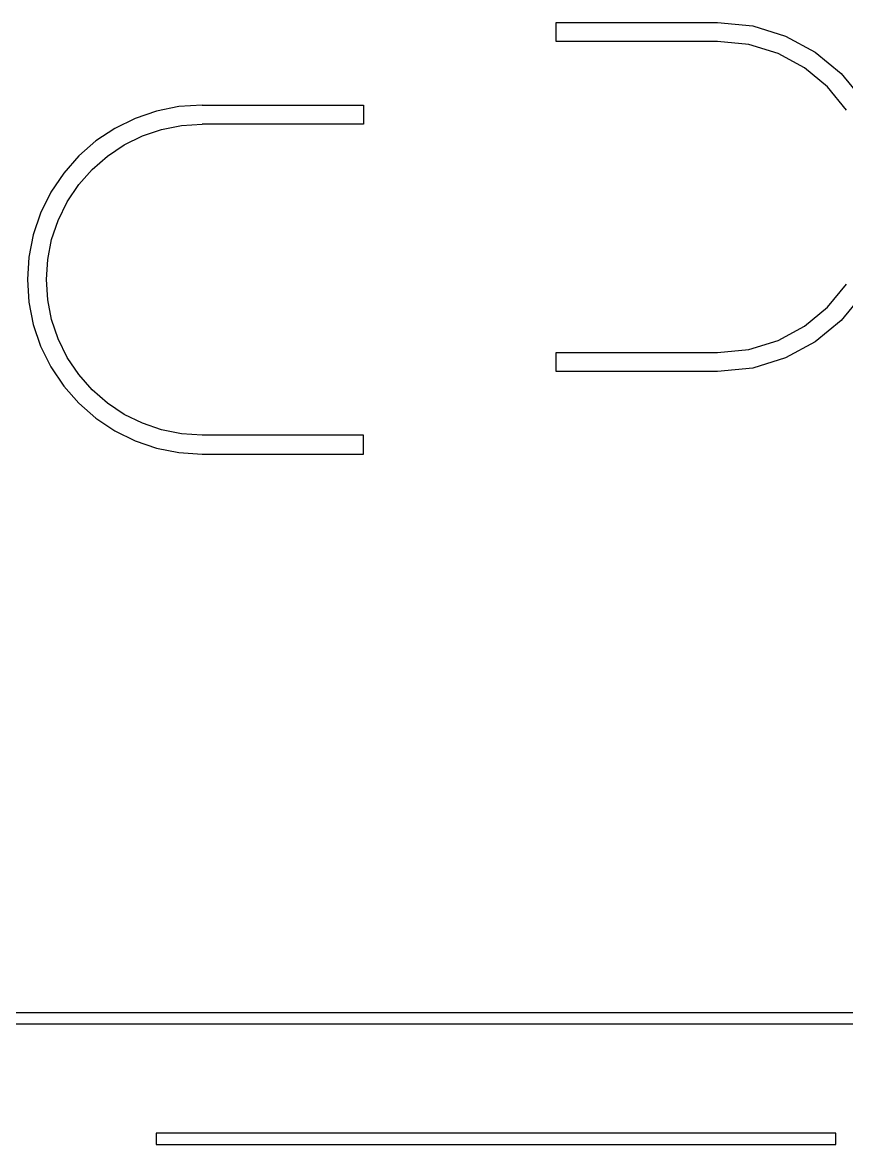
# Model space of a CAD drawing. Extents: x -1323 to 1705, y -706 to 926.
# Drawn here: x 10.9 to 227.7, y -57 to 238.5 of the extents above; entities that cross this region are included whole.
import ezdxf

# ---------------------------------------------------------------- set-up
doc = ezdxf.new("R2010")
doc.units = 0
doc.layers.add('CAMADA_1', color=7, linetype='CONTINUOUS')

msp = doc.modelspace()

# ---------------------------------------------------------------- linework, layer by layer
at = {"layer": 'CAMADA_1'}
for points in [[(193.7936, 233.5279), (151.2978, 233.5279), (151.2978, 238.5279), (193.7936, 238.5279)], [(193.7938, 238.5279), (203.0601, 237.5937), (211.6907, 234.9146), (219.5008, 230.6754), (226.3055, 225.061), (231.9199, 218.2563)], [(227.7738, 215.4607), (222.77, 221.5255), (216.7053, 226.5293), (209.7445, 230.3075), (202.0524, 232.6953), (193.7938, 233.5279)], [(58.1389, 216.7788), (52.0486, 216.3745), (46.1423, 215.1872), (40.487, 213.2558), (35.1497, 210.6189), (30.1973, 207.3151), (25.697, 203.3831), (21.7156, 198.8617), (18.3203, 193.7895), (15.6253, 188.313), (13.7003, 182.6044), (12.5453, 176.741), (12.1603, 170.8003), (12.5453, 164.8595), (13.7003, 158.9961), (15.6253, 153.2875), (18.3203, 147.811), (21.7156, 142.7388), (25.697, 138.2174), (30.1973, 134.2854), (35.1497, 130.9816), (40.487, 128.3447), (46.1423, 126.4133), (52.0486, 125.226), (58.1389, 124.8217), (100.6347, 124.8217), (100.6347, 129.8217), (58.1389, 129.8217), (52.7109, 130.1821), (47.4469, 131.2402), (42.4065, 132.9616), (37.6496, 135.3118), (33.2358, 138.2563), (29.2249, 141.7606), (25.6765, 145.7904), (22.6504, 150.311), (20.2485, 155.192), (18.5328, 160.2798), (17.5035, 165.5055), (17.1603, 170.8003), (17.5035, 176.095), (18.5328, 181.3207), (20.2485, 186.4085), (22.6504, 191.2895), (25.6765, 195.8101), (29.2249, 199.8399), (33.2358, 203.3442), (37.6496, 206.2887), (42.4065, 208.6389), (47.4469, 210.3603), (52.7109, 211.4184), (58.1389, 211.7788)], [(58.1389, 216.7789), (100.6347, 216.7789), (100.6347, 211.7789), (58.1389, 211.7789)], [(231.9197, 166.8422), (226.3053, 160.0376), (219.5006, 154.4232), (211.6905, 150.184), (203.0599, 147.5049), (193.7936, 146.5708), (151.2978, 146.5708), (151.2978, 151.5708), (193.7936, 151.5708), (202.0522, 152.4033), (209.7443, 154.7911), (216.7051, 158.5693), (222.7698, 163.5731), (227.7736, 169.6378)]]:
    msp.add_lwpolyline(points, dxfattribs=at)
for points in [[(232.9216, -22.2621), (232.9216, -25.2621), (-27.9947, -25.2621), (-27.9947, -22.2621), (232.9216, -22.2621)], [(224.9437, -57.0074), (224.9437, -53.9983), (46.0721, -53.9983), (46.0721, -57.0074), (224.9437, -57.0074)]]:
    msp.add_lwpolyline(points, close=True, dxfattribs=at)

doc.saveas('drawing.dxf')
